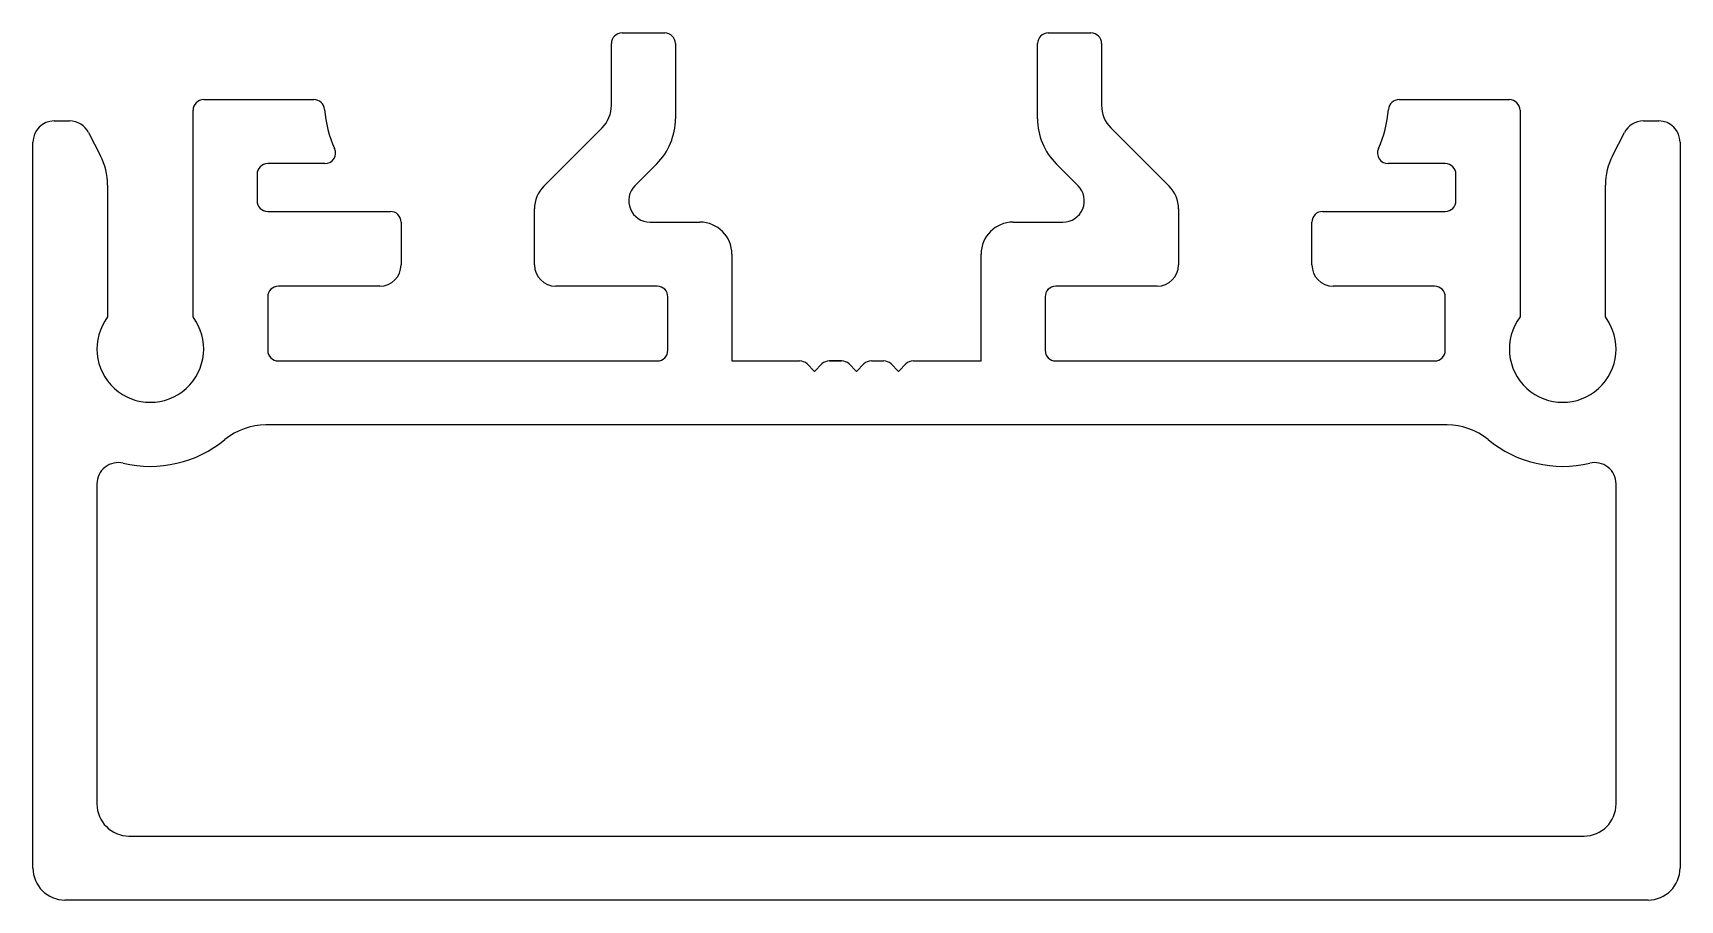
# Model space of a CAD drawing. Header units: inches. Extents: x -18.8 to 20.4, y 1.7 to 22.3.
import ezdxf

# ---------------------------------------------------------------- set-up
doc = ezdxf.new("R2010")
doc.units = ezdxf.units.IN
doc.header["$MEASUREMENT"] = 0

msp = doc.modelspace()

# ---------------------------------------------------------------- linework, layer by layer
at = {"color": 6, "linetype": 'Continuous'}
for p, q in [((-5.013, 20.574), (-5.013, 22.042)), ((-4.759, 22.296), (-3.743, 22.296)), ((-3.489, 22.042), (-3.489, 20.256)), ((5.13, 20.256), (5.13, 22.042)), ((5.384, 22.296), (6.4, 22.296)), ((6.654, 22.042), (6.654, 20.574)), ((-14.972, 15.537), (-14.972, 20.455)), ((-14.718, 20.709), (-12.095, 20.709)), ((13.736, 20.709), (16.36, 20.709)), ((16.614, 20.455), (16.614, 15.537)), ((-18.274, 20.201), (-17.908, 20.201)), ((-6.621, 18.649), (-5.235, 20.035)), ((6.877, 20.035), (8.263, 18.649)), ((19.55, 20.201), (19.916, 20.201)), ((-18.782, 2.421), (-18.782, 19.693)), ((-17.456, 19.925), (-17.173, 19.374)), ((18.814, 19.374), (19.098, 19.925)), ((20.424, 19.693), (20.424, 2.421)), ((-13.448, 18.931), (-13.448, 18.301)), ((-11.833, 19.185), (-13.194, 19.185)), ((-3.935, 19.178), (-4.453, 18.661)), ((6.094, 18.661), (5.577, 19.178)), ((14.836, 19.185), (13.475, 19.185)), ((15.09, 18.301), (15.09, 18.931)), ((-17.004, 18.677), (-17.004, 15.537)), ((18.646, 15.537), (18.646, 18.677)), ((-13.194, 18.047), (-10.273, 18.047)), ((-6.844, 16.777), (-6.844, 18.11)), ((8.486, 18.11), (8.486, 16.777)), ((11.915, 18.047), (14.836, 18.047)), ((-10.019, 17.793), (-10.019, 16.777)), ((-4.093, 17.793), (-2.907, 17.793)), ((4.549, 17.793), (5.735, 17.793)), ((11.661, 16.777), (11.661, 17.793)), ((-2.145, 17.031), (-2.145, 14.491)), ((3.787, 14.491), (3.787, 17.031)), ((-10.527, 16.269), (-12.94, 16.269)), ((-3.923, 16.269), (-6.336, 16.269)), ((7.978, 16.269), (5.565, 16.269)), ((14.582, 16.269), (12.169, 16.269)), ((-13.194, 16.015), (-13.194, 14.745)), ((-3.669, 14.745), (-3.669, 16.015)), ((5.311, 16.015), (5.311, 14.745)), ((14.836, 14.745), (14.836, 16.015)), ((-12.94, 14.491), (-3.923, 14.491)), ((-2.145, 14.491), (-0.533, 14.491)), ((-0.533, 14.491), (-0.533, 14.491)), ((-0.533, 14.491), (-0.533, 14.491)), ((-0.356, 14.418), (-0.185, 14.247)), ((-0.173, 14.247), (-0.002, 14.418)), ((0.175, 14.491), (0.467, 14.491)), ((0.467, 14.491), (0.175, 14.491)), ((0.175, 14.491), (0.467, 14.491)), ((0.467, 14.491), (0.175, 14.491)), ((0.175, 14.491), (0.467, 14.491)), ((0.644, 14.418), (0.815, 14.247)), ((0.827, 14.247), (0.998, 14.418)), ((1.174, 14.491), (1.467, 14.491)), ((1.644, 14.418), (1.815, 14.247)), ((1.827, 14.247), (1.998, 14.418)), ((2.174, 14.491), (3.787, 14.491)), ((2.174, 14.491), (2.174, 14.491)), ((5.565, 14.491), (14.582, 14.491)), ((0.821, 12.967), (-13.241, 12.967)), ((14.883, 12.967), (0.821, 12.967)), ((-17.258, 11.562), (-17.258, 3.945)), ((18.9, 3.945), (18.9, 11.562)), ((-16.496, 3.183), (18.138, 3.183)), ((19.662, 1.659), (-18.02, 1.659))]:
    msp.add_line(p, q, dxfattribs=at)
for centre, radius, start, end in [((-4.759, 22.042), 0.254, 90, 180), ((-3.743, 22.042), 0.254, 360, 90), ((5.384, 22.042), 0.254, 90, 180), ((6.4, 22.042), 0.254, 0, 90), ((-14.718, 20.455), 0.254, 90, 180), ((-12.095, 20.455), 0.254, 4.5178, 90), ((-9.056, 20.695), 2.794, 184.5178, 204.337), ((-5.775, 20.574), 0.762, 315.0245, 360), ((7.416, 20.574), 0.762, 180, 224.9755), ((10.698, 20.695), 2.794, 335.663, 355.4822), ((13.736, 20.455), 0.254, 90, 175.4822), ((16.36, 20.455), 0.254, 0, 90), ((-18.274, 19.693), 0.508, 90, 180), ((-17.908, 19.693), 0.508, 27.22, 90), ((-5.013, 20.256), 1.524, 315, 360), ((6.654, 20.256), 1.524, 180, 225), ((19.55, 19.693), 0.508, 90, 152.78), ((19.916, 19.693), 0.508, 0, 90), ((-18.528, 18.677), 1.524, 360, 27.22), ((-11.833, 19.439), 0.254, 270, 24.337), ((13.475, 19.439), 0.254, 155.663, 270), ((20.17, 18.677), 1.524, 152.78, 180), ((-13.194, 18.931), 0.254, 90, 180), ((14.836, 18.931), 0.254, 0, 90), ((-6.082, 18.11), 0.762, 135.0245, 180), ((-4.093, 18.301), 0.508, 135, 270), ((5.735, 18.301), 0.508, 270, 45), ((7.724, 18.11), 0.762, 360, 44.9755), ((-13.194, 18.301), 0.254, 180, 270), ((-10.273, 17.793), 0.254, 360, 90), ((11.915, 17.793), 0.254, 90, 180), ((14.836, 18.301), 0.254, 270, 0), ((-2.907, 17.031), 0.762, 0, 90), ((4.549, 17.031), 0.762, 90, 180), ((-10.527, 16.777), 0.508, 270, 360), ((-6.336, 16.777), 0.508, 180, 270), ((7.978, 16.777), 0.508, 270, 360), ((12.169, 16.777), 0.508, 180, 270), ((-12.94, 16.015), 0.254, 90, 180), ((-3.923, 16.015), 0.254, 360, 90), ((5.565, 16.015), 0.254, 90, 180), ((14.582, 16.015), 0.254, 0, 90), ((-15.988, 14.775), 1.27, 143.1301, 36.8699), ((17.63, 14.775), 1.27, 143.1301, 36.8699), ((-12.94, 14.745), 0.254, 180, 270), ((-3.923, 14.745), 0.254, 270, 0), ((5.565, 14.745), 0.254, 180, 270), ((14.582, 14.745), 0.254, 270, 360), ((-0.533, 14.241), 0.25, 45, 90), ((-0.179, 14.253), 0.008, 225, 315), ((0.175, 14.241), 0.25, 90, 135), ((0.467, 14.241), 0.25, 45, 90), ((0.821, 14.253), 0.008, 225, 315), ((1.174, 14.241), 0.25, 90, 135), ((1.467, 14.241), 0.25, 45, 90), ((1.821, 14.253), 0.008, 225, 315), ((2.174, 14.241), 0.25, 90, 135), ((-13.241, 11.443), 1.524, 90, 129.4984), ((14.883, 11.443), 1.524, 50.5016, 90), ((-15.988, 14.775), 2.794, 256.6576, 309.4984), ((17.63, 14.775), 2.794, 230.5016, 283.3424), ((-16.75, 11.562), 0.508, 76.6576, 180), ((18.392, 11.562), 0.508, 0, 103.3424), ((-16.496, 3.945), 0.762, 180, 270), ((18.138, 3.945), 0.762, 270, 0), ((-18.02, 2.421), 0.762, 180, 270), ((19.662, 2.421), 0.762, 270, 360)]:
    msp.add_arc(centre, radius, start, end, dxfattribs=at)

doc.saveas('drawing.dxf')
